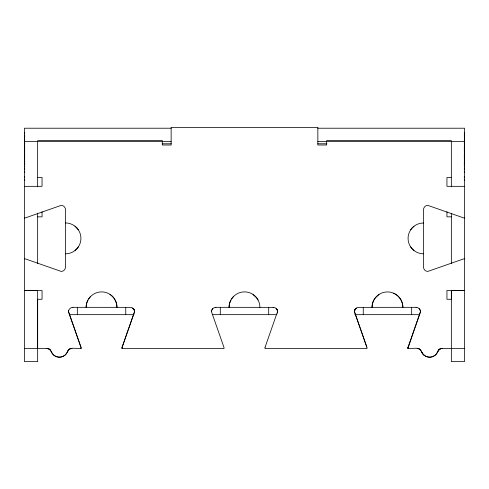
<?xml version="1.0" encoding="UTF-8"?>
<svg xmlns="http://www.w3.org/2000/svg" width="489" height="489" viewBox="0 0 489 489"><rect width="100%" height="100%" fill="white"/><g stroke="black" fill="none" stroke-linecap="round" stroke-linejoin="round"><path stroke-width="0.73" d="M24.45 162.519L24.45 137.556M24.45 133.955L24.768 133.454M37.653 348.4L37.653 299.274L42.054 299.274L42.054 290.472L24.45 290.472L37.653 290.503M451.347 299.586L451.347 290.429M464.55 162.519L464.55 148.234M464.55 148.118L464.55 134.915M464.55 133.955L464.232 133.454M132.556 308.046L133.827 309.317A4.432 4.432 0 0 1 134.548 311.725L122.152 347.141A4.364 4.364 0 0 0 121.969 348.4L224.072 348.4A4.401 4.401 0 0 0 223.889 347.159L211.486 311.725L211.798 310.105L212.776 308.614M122.152 347.172L134.548 311.756A4.401 4.401 0 0 0 130.147 307.355L72.934 307.324M265.111 347.172L277.501 311.725A4.291 4.291 0 0 0 276.786 309.317L276.218 308.614M420.656 350.118C417.453 346.597 411.934 349.244 407.881 348.4A4.401 4.401 0 0 1 408.07 347.159L420.467 311.756L420.161 310.105L419.177 308.614M67.684 351.334C69.951 346.157 76.944 349.219 81.113 348.419A4.401 4.401 0 0 0 80.93 347.141L68.533 311.725A4.401 4.401 0 0 1 72.934 307.355M437.918 351.334L439.519 349.207L442.068 348.4L464.55 348.4M440.785 348.578C437.496 349.653 437.588 353.944 434.672 355.57M78.338 246.951L76.418 249.286A15.452 15.452 0 0 1 65.477 253.828M88.729 298.767L90.648 296.432M231.688 298.767L233.608 296.432M410.662 229.836L412.582 227.501M438.578 350.124L439.568 349.177M74.988 250.545L76.859 248.822A15.452 15.452 0 0 0 76.846 227.905M414.012 226.236L412.141 227.96A15.397 15.397 0 0 0 412.148 248.828L414.012 250.545M356.444 308.046L355.167 309.317L354.452 311.725L366.848 347.172A4.401 4.401 0 0 1 367.031 348.437L264.928 348.4A4.364 4.364 0 0 1 265.111 347.141M379.03 294.433L375.301 297.868L373.914 299.995A15.275 15.275 0 0 0 372.056 307.324A15.318 15.318 0 0 1 374.653 298.767A15.397 15.397 0 0 1 398.346 296.438L400.271 298.767A15.397 15.397 0 0 1 402.85 307.306M434.043 355.882C430.344 358.37 425.179 357.007 422.545 353.596C421.402 351.371 420.179 348.315 417.172 348.419A4.401 4.401 0 0 1 421.316 351.365A8.802 8.802 0 0 0 437.918 351.365A4.401 4.401 0 0 1 442.062 348.419L440.785 348.608M24.45 348.4L46.938 348.419A4.401 4.401 0 0 1 51.082 351.365A8.802 8.802 0 0 0 67.684 351.365A4.401 4.401 0 0 1 71.828 348.419C68.815 348.296 67.592 351.389 66.455 353.614C63.656 357.318 58.13 358.321 54.328 355.552M70.55 348.608L71.828 348.431M171.15 128.216L24.45 128.216L24.45 361.603L37.653 361.603L37.653 290.209M317.85 128.216L464.55 128.216L464.55 361.603L451.347 361.603L451.347 290.209M24.45 132.745L24.768 132.745M24.45 135.416L24.768 135.416M464.232 136.131L464.55 136.131M24.45 140.422L24.768 140.422M464.232 141.138L464.55 141.138M24.45 141.419L171.15 141.419M317.85 141.419L464.55 141.419M24.45 143.1L24.768 143.1M162.067 143.784L171.223 143.784M317.777 143.784L326.933 143.784M464.232 143.815L464.55 143.815M24.45 145.942L24.768 145.942M464.232 146.657L464.55 146.657M24.45 148.106L24.768 148.106M24.45 148.619L24.768 148.619M464.232 148.821L464.55 148.821M464.232 149.334L464.55 149.334M24.45 150.783L24.768 150.783M464.232 151.492L464.55 151.492M24.45 153.625L24.768 153.625M464.232 154.341L464.55 154.341M24.45 155.789L24.768 155.789M24.45 156.303L24.768 156.303M464.232 156.504L464.55 156.504M464.232 157.012L464.55 157.012M24.45 158.467L24.768 158.46M464.232 159.176L464.55 159.176M24.45 161.309L24.768 161.309M464.232 162.024L464.55 162.024M24.45 163.473L24.768 163.473M24.45 163.98L24.768 163.98M464.232 164.182L464.55 164.182M464.232 164.695L464.55 164.695M24.45 166.144L24.768 166.144M464.232 166.859L464.55 166.859M24.45 168.992L24.768 168.992M464.232 169.701L464.55 169.701M24.45 171.663L24.768 171.663M464.232 172.379L464.55 172.379M24.45 176.67L24.768 176.67M37.647 177.513L42.048 177.513L42.048 186.315L24.45 186.346M451.341 177.513L446.94 177.513L446.94 186.315L464.55 186.346M464.232 177.385L464.55 177.385M24.45 179.347L24.768 179.347M464.232 180.062L464.55 180.062M37.653 216.841L42.054 216.841L42.054 211.706M451.347 216.841L446.946 216.841L446.946 211.706M451.347 290.503L464.55 290.503L446.94 290.472L446.94 299.274L451.341 299.274M215.887 307.324L273.106 307.355M416.066 307.324L358.853 307.355A4.401 4.401 0 0 0 354.452 311.756L366.848 347.141M69.267 314.659L134.017 314.659M212.226 314.659L276.774 314.659M354.892 314.659L419.733 314.659M464.232 132.745L464.55 132.745M464.232 135.416L464.55 135.416M24.45 136.131L24.768 136.131M464.232 140.422L464.55 140.422M24.45 141.138L24.768 141.138M464.232 143.1L464.55 143.1M24.45 143.815L24.768 143.815M464.232 145.942L464.55 145.942M24.45 146.657L24.768 146.657M464.232 148.106L464.55 148.106M464.232 148.619L464.55 148.619M24.45 148.821L24.768 148.821M24.45 149.334L24.768 149.334M464.232 150.783L464.55 150.783M24.45 151.492L24.768 151.492M464.232 153.625L464.55 153.625M24.45 154.341L24.768 154.341M464.232 155.789L464.55 155.789M464.232 156.303L464.55 156.303M24.45 156.504L24.768 156.504M24.45 157.012L24.768 157.012M464.232 158.46L464.55 158.467M24.45 159.176L24.768 159.176M464.232 161.309L464.55 161.309M24.45 162.024L24.768 162.024M464.232 163.473L464.55 163.473M464.232 163.98L464.55 163.98M24.45 164.182L24.768 164.182M24.45 164.695L24.768 164.695M464.232 166.144L464.55 166.144M24.45 166.859L24.768 166.859M464.232 168.992L464.55 168.992M24.45 169.701L24.768 169.701M464.232 171.663L464.55 171.663M24.45 172.379L24.768 172.379M464.232 176.67L464.55 176.67M24.45 177.385L24.768 177.385M464.232 179.347L464.55 179.347M24.45 180.062L24.768 180.062M393.645 293.223L395.882 294.433M109.964 294.433L111.975 295.992A15.52 15.52 0 0 1 116.113 302.324A15.275 15.275 0 0 1 116.944 307.324A15.318 15.318 0 0 0 114.347 298.767M252.929 294.433L256.658 297.868L258.045 299.995M74.988 226.236L76.859 227.96M424.562 355.576L422.545 353.626L421.316 351.334M54.328 355.576C51.253 353.743 51.211 348.376 46.932 348.4L49.475 349.207L50.465 350.173M410.662 246.951L412.582 249.286A15.397 15.397 0 0 0 423.468 253.791M78.338 229.836L76.418 227.501A15.452 15.452 0 0 0 65.477 222.923M68.533 311.756L80.93 347.172A4.401 4.401 0 0 1 81.113 348.419M451.347 186.871L451.341 140.6L326.646 140.6L326.646 145.001L317.844 145.001L317.844 127.397L171.144 127.397L171.144 145.001L162.342 145.001L162.342 140.6L37.647 140.6L37.653 186.871M451.347 213.173L451.347 263.681M420.467 310.258L420.467 312.459M411.665 307.324L411.665 314.659M363.254 307.324L363.254 314.659M354.452 309.525L354.452 312.459M277.507 309.525L277.507 313.192M268.705 307.324L268.705 314.659M220.294 307.324L220.294 314.659M134.548 309.525L134.548 312.459M125.746 307.324L125.746 314.659M77.335 307.324L77.335 314.659M68.533 310.258L68.533 312.459M37.653 213.173L37.653 263.681M121.969 348.4A4.401 4.401 0 0 1 122.152 347.141M211.492 311.756A4.401 4.401 0 0 1 215.893 307.355M273.1 307.33A4.413 4.413 0 0 1 277.52 311.737M416.066 307.355A4.401 4.401 0 0 1 420.467 311.756L407.881 348.4A4.401 4.401 0 0 1 408.07 347.172M24.45 258.822A4.364 4.364 0 0 1 25.709 258.999L61.125 271.401A4.413 4.413 0 0 0 64.242 270.111L65.22 268.62L65.526 267L65.526 209.787L65.22 208.167L64.236 206.67A4.413 4.413 0 0 0 61.125 205.386L25.709 217.776A4.425 4.425 0 0 1 24.45 217.966M464.544 217.96A4.389 4.389 0 0 1 463.291 217.782L427.869 205.386A4.413 4.413 0 0 0 424.758 206.67L423.78 208.167L423.468 209.787L423.468 267L423.78 268.62L424.758 270.111A4.413 4.413 0 0 0 427.869 271.395L463.596 258.925A4.499 4.499 0 0 1 464.544 258.822M402.863 307.324A15.471 15.471 0 0 0 402.025 302.324A15.397 15.397 0 0 0 395.882 294.433M230.949 299.995A15.471 15.471 0 0 0 229.09 307.324A15.452 15.452 0 0 1 257.397 298.761M257.306 298.767A15.318 15.318 0 0 1 259.903 307.33M87.989 299.995A15.471 15.471 0 0 0 86.137 307.324A15.452 15.452 0 0 1 114.438 298.761M412.582 227.513A15.397 15.397 0 0 1 423.474 223.002"/></g></svg>
